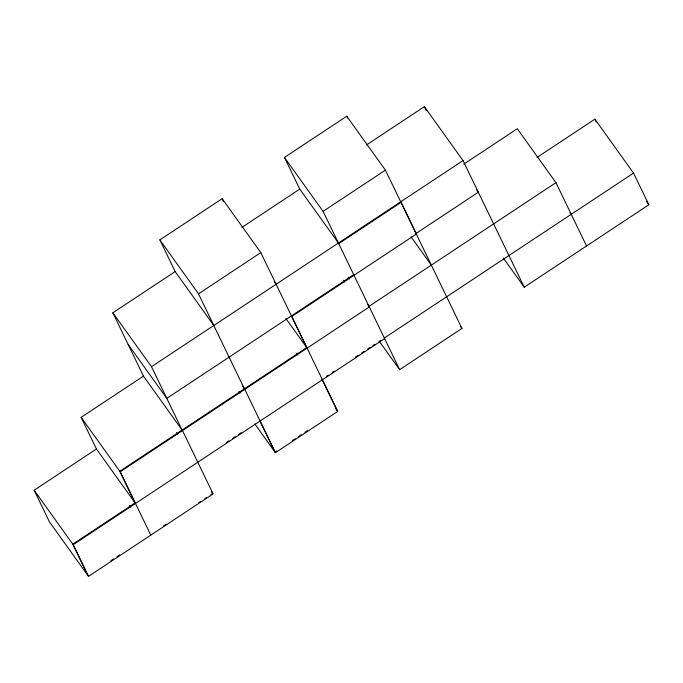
<?xml version="1.0" encoding="UTF-8"?>
<svg xmlns="http://www.w3.org/2000/svg" width="683" height="683" viewBox="0 0 683 683"><rect width="100%" height="100%" fill="white"/><g stroke="black" fill="none" stroke-linecap="round" stroke-linejoin="round"><path stroke-width="1.02" d="M159.848 239.904L222.154 198.676L260.804 252.599L306.718 347.579L119.807 471.27L135.106 502.927L72.799 544.155L88.107 575.82L49.458 521.889L34.15 490.232L96.457 449.004L81.149 417.347L143.456 376.111L112.849 312.797L175.155 271.569L159.848 239.904L198.497 293.835L244.412 388.806L242.576 386.236M400.716 201.801L401.109 202.339L338.802 243.566L299.76 189.106L284.452 157.449L346.759 116.212L385.417 170.144L461.939 328.438L399.632 369.665L379.381 341.415M241.842 227.43L299.76 189.106M366.455 144.975L424.374 106.642L463.023 160.573L524.237 287.202L648.85 204.746L633.542 173.089L594.893 119.158L536.975 157.483M198.497 293.835L260.804 252.599M399.632 369.665L323.11 211.371L385.417 170.144M143.456 376.111L182.105 430.042L151.498 366.72L463.023 160.573M463.757 164.159L517.287 128.728L555.936 182.66L586.543 245.974M401.109 202.339L416.408 233.996L291.803 316.46L337.709 411.431L275.411 452.667L244.796 389.344M555.936 182.66L369.025 306.351L367.796 304.635M369.409 306.889L120.191 471.808L150.798 535.122M226.372 442.533L229.001 440.791M232.51 438.469L235.148 436.727M238.657 434.405L241.287 432.663M326.406 376.333L328.164 375.172M332.553 372.269L334.303 371.108M355.365 357.166L358.003 355.425M361.512 353.102L364.141 351.361M367.65 349.039L370.288 347.297M372.918 345.555L374.677 344.394M379.065 341.491L380.815 340.33M384.324 338.008L633.542 173.089M384.717 338.546L73.192 544.692L88.491 576.358L213.105 493.894L182.498 430.58M110.919 560.717L113.557 558.976M117.066 556.654L119.696 554.912M163.578 525.876L166.208 524.134M198.676 502.645L200.435 501.484M204.815 498.581L206.573 497.42M210.962 494.518L212.72 493.357L211.491 491.64M254.776 423.878L275.018 452.129L276.777 450.968M292.572 440.509L295.201 438.768M298.719 436.446L301.348 434.704M304.857 432.382L307.487 430.64M646.4 201.323L648.85 204.746M570.015 212.601L571.244 214.317M476.486 189.661L478.331 192.23L416.024 233.458L416.408 233.996M503.38 258.106L524.237 287.202M411.081 236.873L431.323 265.115M460.709 326.722L461.939 328.438M284.452 157.449L323.11 211.371M354.101 275.232L353.717 274.686L166.806 398.377L128.148 344.454M348.159 277.247L349.389 278.954M274.267 281.695L276.111 284.265M285.861 318.474L306.718 347.579M335.49 408.323L336.71 410.039M175.155 271.569L213.805 325.492M238.854 391.368L240.083 393.075M112.849 312.797L151.498 366.72M176.556 432.595L177.776 434.303M81.149 417.347L119.807 471.27M96.457 449.004L135.106 502.927M129.548 505.48L130.777 507.196M34.15 490.232L72.799 544.155M594.893 119.158L596.285 122.035M424.374 106.642L426.226 110.484M346.759 116.212L347.69 118.133M343.822 280.243L344.744 282.164M322.017 379.236L337.325 410.893M222.154 198.676L223.546 201.553M296.815 353.137L297.745 355.049M260.18 421.428L275.018 452.129"/></g></svg>
